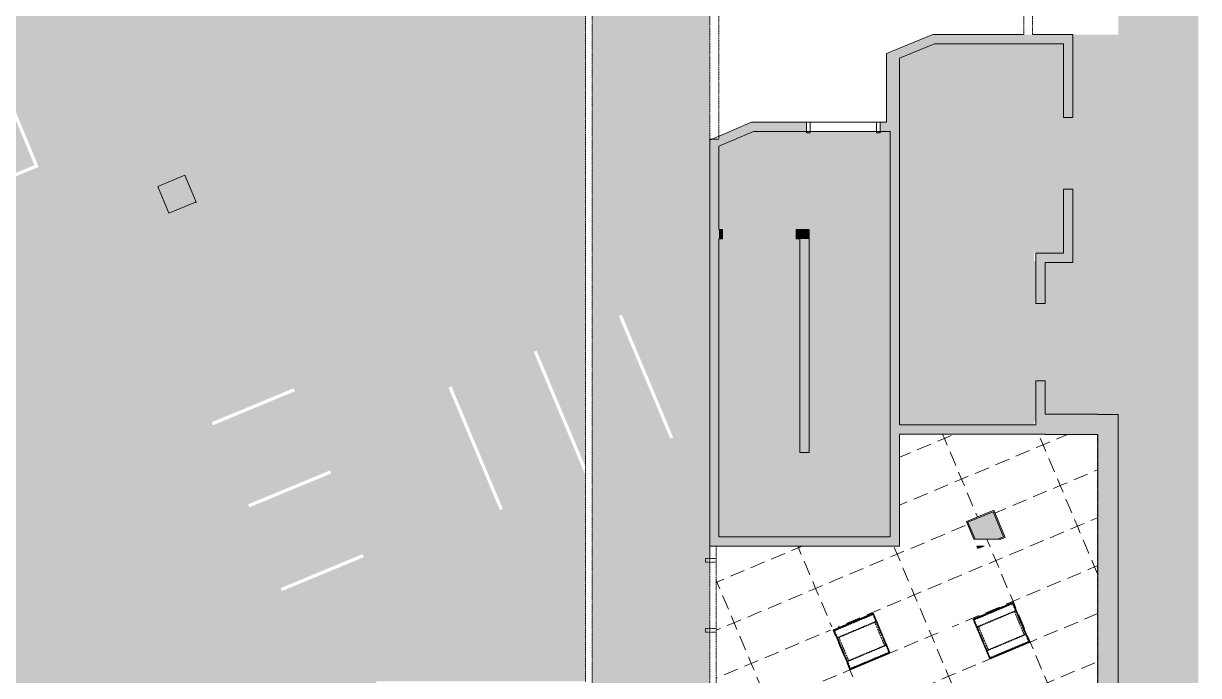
# Model space of a CAD drawing. Header units: inches. Extents: x 488 to 2071, y 800 to 2509.
# Drawn here: x 1433 to 2071, y 1514 to 1868 of the extents above; entities that cross this region are included whole.
import ezdxf

# ---------------------------------------------------------------- set-up
doc = ezdxf.new("R2010")
doc.units = ezdxf.units.IN
doc.header["$MEASUREMENT"] = 0
doc.linetypes.add('Demolished', pattern=[0.1875, 0.125, -0.0625])
for name, color, linetype, lineweight in [('A-CLNG', 13, 'Demolished', 9), ('A-CLNG-PATT', 13, 'Demolished', 9), ('A-DETL-GENF', 92, 'Continuous', 9), ('A-DOOR', 31, 'Demolished', 9), ('A-DOOR-FRAM', 31, 'Demolished', 20), ('A-WALL', 113, 'Demolished', 9), ('A-WALL-PATT', 111, 'Continuous', 13), ('E-LITE-EQPM', 33, 'Demolished', 9), ('I-WALL', 2, 'Demolished', 9)]:
    doc.layers.add(name, color=color, linetype=linetype, lineweight=lineweight)

# ---------------------------------------------------------------- blocks, each defined once
blk = doc.blocks.new('Single Flush - OTJ_SOLIDFLUSH_ALUM-5213334-Level 1 REFLECTED CEILING PLAN DEMOLITION')
at = {"layer": 'A-DOOR-FRAM', "color": 250}
for p, q in [((-20, 4), (-20, -1.75)), ((-20, 4), (-18, 4)), ((-18, 4), (-18, -1.75)), ((18.000004, 4), (18.000004, -1.75)), ((18.000004, 4), (20.000004, 4)), ((20.000004, 4), (20.000004, -1.75)), ((-20, -1.75), (-18, -1.75)), ((18.000004, -1.75), (20.000004, -1.75))]:
    blk.add_line(p, q, dxfattribs=at)
blk = doc.blocks.new('L-Recessed-Axis-Duo - 2 x 2-V30-Level 1 REFLECTED CEILING PLAN DEMOLITION')
at = {"layer": 'E-LITE-EQPM', "color": 7}
for p, q in [((-11.7, 11.7), (-11.7, -11.7)), ((11.7, 11.7), (-11.7, 11.7)), ((-11.37, 11.26), (-11.37, 11.27)), ((-11.37, 11.14), (-11.37, 11.26)), ((-11.37, 11.14), (11.38, 11.14)), ((11.32, 11.32), (-11.32, 11.32)), ((-11.32, 11.32), (-11.32, -11.32)), ((-11.32, 7.03), (11.32, 7.03)), ((-11.32, 7.02), (11.32, 7.02)), ((-11.32, 6.85), (11.32, 6.85)), ((-10.57, 6.87), (-10.57, -6.87)), ((10.57, -6.87), (10.57, 6.87)), ((11.32, -11.32), (11.32, 11.32)), ((11.38, 11.27), (11.38, 11.26)), ((11.38, 11.26), (11.38, 11.14)), ((11.7, -11.7), (11.7, 11.7)), ((-11.7, -11.7), (11.7, -11.7)), ((-11.37, -11.26), (-11.37, -11.14)), ((-11.37, -11.14), (11.38, -11.14)), ((-11.37, -11.27), (-11.37, -11.26)), ((11.32, -6.85), (-11.32, -6.85)), ((-11.32, -7.02), (11.32, -7.02)), ((-11.32, -7.03), (11.32, -7.03)), ((-11.32, -11.32), (11.32, -11.32)), ((11.38, -11.14), (11.38, -11.26)), ((11.38, -11.26), (11.38, -11.27))]:
    blk.add_line(p, q, dxfattribs=at)
for points, knots in [([(-11.64, 11.64), (-11.65, 11.65), (-11.65, 11.65), (-11.66, 11.66), (-11.67, 11.67), (-11.68, 11.68), (-11.68, 11.68), (-11.69, 11.69), (-11.69, 11.69), (-11.7, 11.7), (-11.7, 11.7), (-11.7, 11.7), (-11.7, 11.7)], [0, 0, 0, 0, 0.166667, 0.25, 0.333333, 0.416667, 0.5, 0.583333, 0.666667, 0.75, 0.833333, 1, 1, 1, 1]), ([(11.64, 11.64), (11.65, 11.65), (11.65, 11.65), (11.66, 11.66), (11.67, 11.67), (11.68, 11.68), (11.68, 11.68), (11.69, 11.69), (11.69, 11.69), (11.7, 11.7), (11.7, 11.7), (11.7, 11.7), (11.7, 11.7)], [0, 0, 0, 0, 0.166667, 0.25, 0.333333, 0.416667, 0.5, 0.583333, 0.666667, 0.75, 0.833333, 1, 1, 1, 1]), ([(-11.68, -11.68), (-11.68, -11.68), (-11.68, -11.68), (-11.67, -11.67), (-11.66, -11.66), (-11.65, -11.65), (-11.65, -11.65), (-11.64, -11.64)], [-0.5, -0.5, -0.5, -0.5, -0.4166667, -0.3333333, -0.25, -0.1666667, 0, 0, 0, 0]), ([(11.64, -11.64), (11.65, -11.65), (11.65, -11.65), (11.66, -11.66), (11.67, -11.67), (11.68, -11.68), (11.68, -11.68), (11.69, -11.69), (11.69, -11.69), (11.7, -11.7), (11.7, -11.7), (11.7, -11.7), (11.7, -11.7)], [0, 0, 0, 0, 0.166667, 0.25, 0.333333, 0.416667, 0.5, 0.583333, 0.666667, 0.75, 0.833333, 1, 1, 1, 1])]:
    blk.add_open_spline(points, degree=3, knots=knots, dxfattribs=at)
blk = doc.blocks.new('L-Recessed-Axis-Duo - 2 x 2-V31-Level 1 REFLECTED CEILING PLAN DEMOLITION')
at = {"layer": 'E-LITE-EQPM', "color": 7}
for p, q in [((-11.7, 11.7), (-11.7, -11.7)), ((11.7, 11.7), (-11.7, 11.7)), ((-11.37, 11.26), (-11.37, 11.27)), ((-11.37, 11.14), (-11.37, 11.26)), ((-11.37, 11.14), (11.38, 11.14)), ((11.32, 11.32), (-11.32, 11.32)), ((-11.32, 11.32), (-11.32, -11.32)), ((-11.32, 7.03), (11.32, 7.03)), ((-11.32, 7.02), (11.32, 7.02)), ((-11.32, 6.85), (11.32, 6.85)), ((-10.57, 6.87), (-10.57, -6.87)), ((10.57, -6.87), (10.57, 6.87)), ((11.32, -11.32), (11.32, 11.32)), ((11.38, 11.27), (11.38, 11.26)), ((11.38, 11.26), (11.38, 11.14)), ((11.7, -11.7), (11.7, 11.7)), ((-11.7, -11.7), (11.7, -11.7)), ((-11.37, -11.26), (-11.37, -11.14)), ((-11.37, -11.14), (11.38, -11.14)), ((-11.37, -11.27), (-11.37, -11.26)), ((11.32, -6.85), (-11.32, -6.85)), ((-11.32, -7.02), (11.32, -7.02)), ((-11.32, -7.03), (11.32, -7.03)), ((-11.32, -11.32), (11.32, -11.32)), ((11.38, -11.14), (11.38, -11.26)), ((11.38, -11.26), (11.38, -11.27))]:
    blk.add_line(p, q, dxfattribs=at)
for points, knots in [([(-11.64, 11.64), (-11.65, 11.65), (-11.65, 11.65), (-11.66, 11.66), (-11.67, 11.67), (-11.68, 11.68), (-11.68, 11.68), (-11.69, 11.69), (-11.69, 11.69), (-11.7, 11.7), (-11.7, 11.7), (-11.7, 11.7), (-11.7, 11.7)], [0, 0, 0, 0, 0.166667, 0.25, 0.333333, 0.416667, 0.5, 0.583333, 0.666667, 0.75, 0.833333, 1, 1, 1, 1]), ([(11.64, 11.64), (11.65, 11.65), (11.65, 11.65), (11.66, 11.66), (11.67, 11.67), (11.68, 11.68), (11.68, 11.68), (11.69, 11.69), (11.69, 11.69), (11.7, 11.7), (11.7, 11.7), (11.7, 11.7), (11.7, 11.7)], [0, 0, 0, 0, 0.166667, 0.25, 0.333333, 0.416667, 0.5, 0.583333, 0.666667, 0.75, 0.833333, 1, 1, 1, 1]), ([(-11.7, -11.7), (-11.7, -11.7), (-11.7, -11.7), (-11.7, -11.7), (-11.69, -11.69), (-11.69, -11.69), (-11.68, -11.68), (-11.68, -11.68), (-11.67, -11.67), (-11.66, -11.66), (-11.65, -11.65), (-11.65, -11.65), (-11.64, -11.64)], [-1, -1, -1, -1, -0.833333, -0.75, -0.666667, -0.583333, -0.5, -0.416667, -0.333333, -0.25, -0.166667, 0, 0, 0, 0]), ([(11.64, -11.64), (11.65, -11.65), (11.65, -11.65), (11.66, -11.66), (11.67, -11.67), (11.68, -11.68), (11.68, -11.68), (11.69, -11.69), (11.69, -11.69), (11.7, -11.7), (11.7, -11.7), (11.7, -11.7), (11.7, -11.7)], [0, 0, 0, 0, 0.166667, 0.25, 0.333333, 0.416667, 0.5, 0.583333, 0.666667, 0.75, 0.833333, 1, 1, 1, 1])]:
    blk.add_open_spline(points, degree=3, knots=knots, dxfattribs=at)
blk = doc.blocks.new('Single Flush - OTJ_SOLIDFLUSH_ALUM-5309654-Level 1 REFLECTED CEILING PLAN DEMOLITION')
at = {"layer": 'A-DOOR-FRAM', "color": 8, "linetype": 'Continuous'}
for p, q in [((-20, -3.25), (-20, 2.5)), ((-20, 2.5), (-18, 2.5)), ((-18, -3.25), (-18, 2.5)), ((18.000004, -3.25), (18.000004, 2.5)), ((18.000004, 2.5), (20.000004, 2.5)), ((20.000004, -3.25), (20.000004, 2.5)), ((-20, -3.25), (-18, -3.25)), ((18.000004, -3.25), (20.000004, -3.25))]:
    blk.add_line(p, q, dxfattribs=at)

msp = doc.modelspace()

# ---------------------------------------------------------------- hatches: boundary and pattern name
at = {"layer": 'A-CLNG-PATT', "lineweight": 13}
h = msp.add_hatch(dxfattribs=at)
h.set_pattern_fill('FP_5', color=10, style=0, pattern_type=2)
h.set_pattern_definition([(270, (1202.845, 2702.288), (-24, -48), [4, -4, 8, -4, -28]), (270, (1202.845, 2702.288), (-24, -48), [-20, 8, -4, 8, -4, -4]), (270, (1202.845, 2702.288), (-24, -48), [-44, 4, 0]), (180, (1202.845, 2702.29), (-24, 48), [4, -4, 8, -4, -4]), (180, (1202.845, 2702.29), (-24, 48), [-20, 4, 0])])
h.paths.add_polyline_path([(828.72, 815.59), (917.53, 1029.99), (950.56, 1015.69), (991.54, 1114.61), (958.28, 1128.39), (1125.9, 1533.05), (1197.85, 1561.22), (1204.62, 1544.88), (1255.67, 1566.03), (1248.9, 1582.38), (1275.64, 1593.45), (1277.94, 1587.91), (1256.13, 1578.88), (1302.12, 1467.84), (1377.13, 1436.77), (1377.19, 1436.93), (1381.81, 1435.01), (1342.66, 1340.49), (1468.57, 1288.57), (1612.76, 1349.28), (1612.98, 1348.76), (1649.84, 1364.28), (1649.62, 1364.8), (1733.21, 1400), (1760.05, 1400), (1760.05, 1399.25), (1800.05, 1399.25), (1800.05, 1400), (1805.3, 1400), (1805.3, 1903.6), (1941.35, 1961.79), (1975.76, 1961.79), (1975.76, 1962.29), (2015.35, 1962.29), (2015.35, 2149.54), (1808.91, 2149.54), (1761.58, 2168.94), (1772.16, 2143.4), (1770.55, 2142.73), (1759.3, 2169.88), (1493.64, 2278.83), (1369.54, 2278.83), (762.43, 2022.57), (757.23, 2018.9), (726.58, 1997.26), (726.62, 1997.19), (682.09, 1965.63), (683.44, 1966.21), (679.55, 1963.46), (685.03, 1950.22), (684.89, 1950.16), (700.2, 1913.21), (700.34, 1913.27), (844.26, 1565.81), (844.17, 1565.62), (844.62, 1564.54), (805.56, 1474.3), (999.5, 1393.97), (1030.42, 1468.63), (1029.33, 1469.08), (1025.12, 1458.92), (1025.06, 1458.92), (1023.82, 1455.93), (1011.58, 1461), (1017.03, 1474.17), (1004.89, 1479.19), (1010.8, 1494.6), (1039.97, 1482.53), (1002.73, 1392.63), (1002.91, 1392.56), (944.7, 1252.05), (906.8, 1267.68), (873.51, 1187.3), (910.44, 1171.31), (773.24, 838.57), (828.67, 815.62)], flags=0)
h.paths.add_polyline_path([(1507.99, 1389.41), (1438.21, 1389.41), (1438.21, 1425.91), (1515.71, 1425.91), (1515.71, 1389.41), (1512.21, 1389.41)], flags=0)
h.paths.add_polyline_path([(1509.32, 1392.91), (1512.21, 1392.91), (1512.21, 1422.41), (1441.71, 1422.41), (1441.71, 1392.91), (1503.46, 1392.91)], flags=0)
h.paths.add_polyline_path([(968.1, 1441.91), (966.49, 1442.6), (985.31, 1486.94), (986.92, 1486.25), (968.39, 1442.6)], flags=0)
h.paths.add_polyline_path([(1657.25, 1444.5), (1624.5, 1444.5), (1624.5, 1511), (1737.96, 1511), (1737.96, 1623.45), (1737.71, 1623.34), (1709.83, 1689.91), (1711.44, 1690.59), (1737.96, 1627.27), (1737.96, 1906.74), (1662.96, 1906.74), (1662.96, 1954.99), (1741.46, 1954.99), (1741.46, 1507.5), (1657.5, 1507.5), (1657.5, 1444.5)], flags=0)
h.paths.add_polyline_path([(1654, 1448), (1654, 1459.42), (1634.99, 1451.54), (1628, 1468.36), (1628, 1448), (1649.62, 1448)], flags=0)
h.paths.add_polyline_path([(915.41, 1464.05), (913.79, 1464.74), (932.62, 1509.08), (934.23, 1508.39), (919.73, 1474.23)], flags=0)
h.paths.add_polyline_path([(1654, 1468.36), (1654, 1507.5), (1628, 1507.5), (1628, 1474.63), (1647.98, 1482.9), (1653.98, 1468.41)], flags=0)
h.paths.add_polyline_path([(1031.76, 1471.86), (1035.4, 1480.64), (1012.78, 1489.99), (1009.38, 1481.12), (1030.42, 1472.41)], flags=0)
h.paths.add_polyline_path([(862.62, 1485.97), (861.01, 1486.65), (879.83, 1530.99), (881.44, 1530.31)], flags=0)
h.paths.add_polyline_path([(1573.22, 1560.04), (1572.55, 1561.66), (1617.06, 1580.09), (1617.73, 1578.47)], flags=0)
h.paths.add_polyline_path([(1691.46, 1604), (1663.59, 1670.57), (1665.2, 1671.25), (1693.08, 1604.68)], flags=0)
h.paths.add_polyline_path([(1555.49, 1605.48), (1554.82, 1607.1), (1599.32, 1625.53), (1599.99, 1623.91), (1555.52, 1605.49)], flags=0)
h.paths.add_polyline_path([(1013.33, 1627.15), (985.71, 1693.82), (987.33, 1694.49), (1014.94, 1627.82)], flags=0)
h.paths.add_polyline_path([(1198.7, 1635.71), (1192.78, 1650.03), (1196.23, 1651.46), (1195.08, 1654.24), (1207.32, 1659.31), (1208.47, 1656.53), (1211.71, 1657.87), (1217.64, 1643.56), (1199.04, 1635.85)], flags=0)
h.paths.add_polyline_path([(1049.61, 1642.18), (1021.99, 1708.85), (1023.61, 1709.52), (1051.22, 1642.85)], flags=0)
h.paths.add_polyline_path([(1783.9, 1642.81), (1756.02, 1709.37), (1757.63, 1710.05), (1785.51, 1643.48)], flags=0)
h.paths.add_polyline_path([(1535.81, 1650.12), (1535.14, 1651.73), (1579.64, 1670.17), (1580.31, 1668.55), (1536.14, 1650.25)], flags=0)
h.paths.add_polyline_path([(1085.89, 1657.2), (1058.27, 1723.88), (1059.89, 1724.55), (1087.5, 1657.87)], flags=0)
h.paths.add_polyline_path([(1176.82, 1680.44), (1117.21, 1824.35), (1194.6, 1856.41), (1254.21, 1712.5), (1182.34, 1682.73)], flags=0)
h.paths.add_polyline_path([(1177.76, 1682.73), (1251.92, 1713.45), (1193.65, 1854.12), (1119.49, 1823.41), (1165.43, 1712.5)], flags=0)
h.paths.add_polyline_path([(1352.76, 1753.72), (1293.15, 1897.63), (1381.63, 1934.28), (1441.24, 1790.37), (1381.63, 1765.68)], flags=0)
h.paths.add_polyline_path([(1353.7, 1756.01), (1438.95, 1791.32), (1380.68, 1932), (1295.43, 1896.69), (1352.76, 1758.29)], flags=0)
h.paths.add_polyline_path([(1511.89, 1765.23), (1505.85, 1779.81), (1520.63, 1785.93), (1526.75, 1771.15), (1526.51, 1771.05), (1526.42, 1771.25), (1520.63, 1768.85)], flags=0)
h.paths.add_polyline_path([(818.79, 1839.26), (807.48, 1850.57), (814.62, 1857.72), (820.52, 1860.16), (830.1, 1850.57), (819.23, 1839.7)], flags=0)
h.paths.add_polyline_path([(1666.46, 1910.24), (1737.96, 1910.24), (1737.96, 1951.49), (1666.46, 1951.49), (1666.46, 1913.66)], flags=0)
h.paths.add_polyline_path([(1073.33, 1947.19), (1071.99, 1950.43), (1071.54, 1950.24), (1066.76, 1961.78), (1081.54, 1967.9), (1086.32, 1956.36), (1086.04, 1956.25), (1087.38, 1953), (1073.48, 1947.25)], flags=0)
h.paths.add_polyline_path([(1838.63, 1978.03), (1811.01, 2044.71), (1812.63, 2045.38), (1840.25, 1978.7)], flags=0)
h.paths.add_polyline_path([(1883.06, 1996.64), (1855.44, 2063.32), (1857.06, 2063.99), (1884.68, 1997.31)], flags=0)
h.paths.add_polyline_path([(1941.35, 1997.53), (1908.3, 1997.53), (1908.3, 2061.6), (1900.77, 2079.78), (1902.38, 2080.45), (1908.3, 2066.17), (1908.3, 2117.53), (1968.3, 2117.53), (1968.3, 1997.53), (1950.3, 1997.53)], flags=0)
h.paths.add_polyline_path([(2003.47, 2001.74), (2002.43, 2001.87), (2001.47, 2002.27), (2000.64, 2002.91), (2000.01, 2003.74), (1999.61, 2004.7), (1999.47, 2005.74), (1999.64, 2006.86), (2000.01, 2007.74), (2000.64, 2008.57), (2001.47, 2009.2), (2002.47, 2009.61), (2003.47, 2009.74), (2004.51, 2009.6), (2005.47, 2009.2), (2006.33, 2008.52), (2006.93, 2007.74), (2007.33, 2006.77), (2007.47, 2005.74), (2007.33, 2004.7), (2006.93, 2003.74), (2006.3, 2002.91), (2005.47, 2002.27), (2004.51, 2001.87)], flags=0)
h.paths.add_polyline_path([(1663.74, 2014.99), (1663.74, 2018.49), (1739.74, 2018.49), (1739.74, 2094.7), (1743.24, 2094.7), (1743.24, 2014.99), (1674.9, 2014.99)], flags=0)
h.paths.add_polyline_path([(2002.47, 2049.74), (2001.43, 2049.87), (2000.47, 2050.27), (1999.64, 2050.91), (1999.01, 2051.74), (1998.61, 2052.7), (1998.47, 2053.74), (1998.61, 2054.77), (1999.01, 2055.74), (1999.64, 2056.57), (2000.47, 2057.2), (2001.43, 2057.6), (2002.47, 2057.74), (2003.51, 2057.6), (2004.47, 2057.2), (2005.3, 2056.57), (2005.93, 2055.74), (2006.33, 2054.77), (2006.47, 2053.74), (2006.33, 2052.7), (2005.93, 2051.74), (2005.3, 2050.91), (2004.47, 2050.27), (2003.47, 2049.87)], flags=0)
h.paths.add_polyline_path([(1359.92, 2066.94), (1356.42, 2066.94), (1356.42, 2151.62), (1316.17, 2151.62), (1316.17, 2175.12), (1359.92, 2175.12), (1359.92, 2098.4)], flags=0)
h.paths.add_polyline_path([(1383.89, 2074.95), (1377.77, 2089.73), (1392.55, 2095.86), (1398.67, 2081.07)], flags=0)
h.paths.add_polyline_path([(2002.47, 2098.29), (2001.43, 2098.42), (2000.47, 2098.82), (1999.64, 2099.46), (1999.01, 2100.29), (1998.61, 2101.25), (1998.47, 2102.29), (1998.61, 2103.32), (1999.01, 2104.29), (1999.64, 2105.12), (2000.47, 2105.75), (2001.43, 2106.15), (2002.47, 2106.29), (2003.51, 2106.15), (2004.47, 2105.75), (2005.3, 2105.12), (2005.93, 2104.29), (2006.33, 2103.32), (2006.47, 2102.29), (2006.33, 2101.25), (2005.93, 2100.29), (2005.3, 2099.46), (2004.47, 2098.82), (2003.34, 2098.4)], flags=0)
h.paths.add_polyline_path([(1344.75, 2155.12), (1356.42, 2155.12), (1356.42, 2171.62), (1319.67, 2171.62), (1319.67, 2155.12), (1336.17, 2155.12)], flags=0)
h = msp.add_hatch(dxfattribs=at)
h.set_pattern_fill('FP_10', color=10, style=0, pattern_type=2)
h.set_pattern_definition([(202.835, (1480.9, 1478.76), (-53.55195, 3.49126), [4, -4, 8, -4, -28]), (202.835, (1480.9, 1478.76), (-53.55195, 3.49126), [-20, 8, -4, 8, -4, -4]), (202.835, (1480.9, 1478.76), (-53.55195, 3.49126), [-44, 4, 0]), (112.835, (1480.9, 1478.76), (34.924, 40.7468), [4, -4, 8, -4, -4]), (112.835, (1480.9, 1478.76), (34.924, 40.7468), [-20, 4, 0])])
h.paths.add_polyline_path([(1584.15, 1089.05), (1595.06, 1099.59), (1606.28, 1109.8), (1617.78, 1119.69), (1629.56, 1129.25), (1641.61, 1138.46), (1653.92, 1147.32), (1666.48, 1155.82), (1679.28, 1163.96), (1692.31, 1171.72), (1705.56, 1179.11), (1719.02, 1186.11), (1732.67, 1192.73), (1744.85, 1198.2), (1743.76, 1200.84), (1728.73, 1194.37), (1655.81, 1363.61), (1466.46, 1283.88), (1548.31, 1133.26), (1559.85, 1121.72), (1554, 1115.86), (1583.99, 1089.19)], flags=0)
h.paths.add_polyline_path([(1582.96, 1165.16), (1581.92, 1165.29), (1580.96, 1165.69), (1580.13, 1166.33), (1579.49, 1167.16), (1579.09, 1168.12), (1578.96, 1169.16), (1579.09, 1170.19), (1579.49, 1171.16), (1580.13, 1171.99), (1580.96, 1172.62), (1581.92, 1173.02), (1582.96, 1173.16), (1583.99, 1173.02), (1584.96, 1172.62), (1585.79, 1171.99), (1586.42, 1171.16), (1586.82, 1170.19), (1586.96, 1169.16), (1586.82, 1168.12), (1586.42, 1167.16), (1585.79, 1166.33), (1584.96, 1165.69), (1583.99, 1165.29)], flags=0)
h.paths.add_polyline_path([(1557.84, 1173.22), (1548.76, 1194.79), (1592.44, 1213.18), (1601.53, 1191.62), (1557.96, 1173.27)], flags=0)
h.paths.add_polyline_path([(1730.55, 1198.97), (1742.42, 1204.08), (1739.96, 1210), (1756.13, 1216.7), (1761, 1204.95), (1858.94, 1245.51), (1857.5, 1249.08), (1868.61, 1253.59), (1833.49, 1339.98), (1836.74, 1341.3), (1873.17, 1251.67), (1862.06, 1247.15), (1862.2, 1246.86), (2002.84, 1305.12), (2002.84, 1321.27), (2015.8, 1321.27), (2015.8, 1474.97), (1964.48, 1474.97), (1964.48, 1456.81), (1832.71, 1456.81), (1832.71, 1474.97), (1808.8, 1474.97), (1808.8, 1410.03), (1821.67, 1378.35), (1818.43, 1377.04), (1808.8, 1400.73), (1808.8, 1396.5), (1733.92, 1396.5), (1659.04, 1364.97), (1729.75, 1200.84)], flags=0)
h.paths.add_polyline_path([(1672.05, 1202.16), (1671.01, 1202.29), (1670.05, 1202.69), (1669.22, 1203.33), (1668.58, 1204.16), (1668.18, 1205.12), (1668.05, 1206.16), (1668.18, 1207.19), (1668.58, 1208.16), (1669.22, 1208.99), (1670.05, 1209.62), (1671.01, 1210.02), (1672.05, 1210.16), (1673.08, 1210.02), (1674.05, 1209.62), (1674.9, 1208.96), (1675.51, 1208.16), (1675.91, 1207.19), (1676.05, 1206.16), (1675.91, 1205.12), (1675.51, 1204.16), (1674.88, 1203.33), (1674.05, 1202.69), (1673.08, 1202.29)], flags=0)
h.paths.add_polyline_path([(1645.83, 1210.27), (1636.75, 1231.84), (1680.44, 1250.24), (1689.52, 1228.67), (1645.96, 1210.33)], flags=0)
h.paths.add_polyline_path([(1553.96, 1233.16), (1552.92, 1233.29), (1551.96, 1233.69), (1551.13, 1234.33), (1550.49, 1235.16), (1550.09, 1236.12), (1549.96, 1237.16), (1550.09, 1238.19), (1550.49, 1239.16), (1551.24, 1240.07), (1551.96, 1240.62), (1552.92, 1241.02), (1553.96, 1241.16), (1554.99, 1241.02), (1555.96, 1240.62), (1556.79, 1239.99), (1557.42, 1239.16), (1557.82, 1238.19), (1557.96, 1237.16), (1557.82, 1236.12), (1557.42, 1235.16), (1556.79, 1234.33), (1555.96, 1233.69), (1554.99, 1233.29)], flags=0)
h.paths.add_polyline_path([(1529.9, 1239.57), (1520.82, 1261.14), (1564.5, 1279.54), (1573.58, 1257.97), (1530.02, 1239.63)], flags=0)
h.paths.add_polyline_path([(1735.06, 1248.31), (1725.98, 1269.88), (1769.69, 1288.24), (1778.75, 1266.71), (1736.71, 1249.01)], flags=0)
h.paths.add_polyline_path([(1779.15, 1267.3), (1778.74, 1268.26), (1770.06, 1288.87), (1813.75, 1307.27), (1822.83, 1285.7), (1779.21, 1267.33)], flags=0)
h.paths.add_polyline_path([(1641.96, 1269.16), (1640.92, 1269.29), (1639.96, 1269.69), (1639.13, 1270.33), (1638.49, 1271.16), (1638.09, 1272.12), (1637.96, 1273.16), (1638.09, 1274.19), (1638.49, 1275.16), (1639.13, 1275.99), (1639.97, 1276.63), (1640.92, 1277.02), (1641.96, 1277.16), (1642.99, 1277.02), (1643.96, 1276.62), (1644.79, 1275.99), (1645.42, 1275.16), (1645.82, 1274.19), (1645.96, 1273.16), (1645.82, 1272.12), (1645.42, 1271.16), (1644.79, 1270.33), (1643.96, 1269.69), (1642.99, 1269.29)], flags=0)
h.paths.add_polyline_path([(1617.89, 1276.63), (1608.81, 1298.2), (1652.5, 1316.59), (1661.58, 1295.02), (1618.1, 1276.72)], flags=0)
h.paths.add_polyline_path([(1536.96, 1278.16), (1535.92, 1278.29), (1534.96, 1278.69), (1534.13, 1279.33), (1533.49, 1280.16), (1533.09, 1281.12), (1532.96, 1282.16), (1533.09, 1283.19), (1533.49, 1284.16), (1534.13, 1284.99), (1534.96, 1285.62), (1535.92, 1286.02), (1536.96, 1286.16), (1537.99, 1286.02), (1538.96, 1285.62), (1539.79, 1284.99), (1540.42, 1284.16), (1540.82, 1283.19), (1540.96, 1282.16), (1540.82, 1281.12), (1540.38, 1280.1), (1539.79, 1279.33), (1538.9, 1278.67), (1537.99, 1278.29)], flags=0)
h.paths.add_polyline_path([(1876.9, 1281.29), (1867.82, 1302.86), (1911.52, 1321.22), (1920.59, 1299.69), (1878.89, 1282.13)], flags=0)
h.paths.add_polyline_path([(1920.59, 1299.69), (1920.59, 1299.69), (1920.78, 1299.7)], flags=0)
h.paths.add_polyline_path([(1920.95, 1299.84), (1911.87, 1321.41), (1955.56, 1339.81), (1964.64, 1318.24), (1922.16, 1300.35)], flags=0)
h.paths.add_polyline_path([(1707.51, 1313.75), (1698.43, 1335.32), (1742.13, 1353.67), (1751.2, 1332.14), (1707.9, 1313.91)], flags=0)
h.paths.add_polyline_path([(1623.96, 1314.16), (1622.92, 1314.29), (1621.96, 1314.69), (1621.13, 1315.33), (1620.49, 1316.16), (1620.09, 1317.12), (1619.96, 1318.16), (1620.09, 1319.19), (1620.49, 1320.16), (1621.13, 1320.99), (1621.96, 1321.62), (1622.92, 1322.02), (1623.96, 1322.16), (1624.99, 1322.02), (1625.96, 1321.62), (1626.79, 1320.99), (1627.42, 1320.16), (1627.82, 1319.19), (1627.96, 1318.16), (1627.82, 1317.12), (1627.42, 1316.16), (1626.79, 1315.33), (1625.96, 1314.69), (1624.99, 1314.29)], flags=0)
h.paths.add_polyline_path([(1964.64, 1318.24), (1964.64, 1318.24), (1964.64, 1318.24)], flags=0)
h.paths.add_polyline_path([(1751.59, 1332.74), (1750.98, 1334.2), (1742.51, 1354.31), (1786.2, 1372.7), (1795.28, 1351.14), (1752.17, 1332.98)], flags=0)
h.paths.add_polyline_path([(1848.38, 1347.41), (1839.3, 1368.97), (1882.99, 1387.37), (1892.07, 1365.8), (1849.14, 1347.73)], flags=0)
h.paths.add_polyline_path([(1937.43, 1384.9), (1928.35, 1406.47), (1972.04, 1424.87), (1981.12, 1403.3), (1940.7, 1386.28)], flags=0)
h.paths.add_polyline_path([(1875.22, 1410.6), (1866.14, 1432.17), (1909.82, 1450.57), (1918.9, 1429), (1878.47, 1411.97)], flags=0)
h.paths.add_polyline_path([(1897.43, 1458.56), (1962.73, 1458.56), (1962.73, 1474.97), (1834.46, 1474.97), (1834.46, 1458.56), (1872.7, 1458.56)], flags=0)
h.paths.add_polyline_path([(2015.8, 1478.47), (2015.8, 1645.02), (1987.3, 1645.02), (1987.3, 1645.27), (1908.3, 1645.27), (1908.3, 1584.46), (1808.8, 1584.45), (1808.8, 1478.47), (1832.71, 1478.47), (1832.71, 1540.58), (1876.5, 1540.58), (1894.04, 1547.97), (1897.15, 1540.58), (1950, 1540.58), (1948.24, 1544.75), (1969.81, 1553.83), (1978.89, 1532.26), (1964.48, 1526.19), (1964.48, 1478.47), (1988.3, 1478.47)], flags=0)
h.paths.add_polyline_path([(1962.73, 1478.47), (1962.73, 1525.46), (1957.32, 1523.18), (1950.73, 1538.83), (1897.89, 1538.83), (1903.12, 1526.4), (1881.56, 1517.32), (1872.5, 1538.83), (1834.46, 1538.83), (1834.46, 1478.47), (1961.06, 1478.47)], flags=0)
h.paths.add_polyline_path([(1950.75, 1583.06), (1950.16, 1584.47), (1954.12, 1584.46), (1951.08, 1583.2)], flags=0)
h.paths.add_polyline_path([(1961.59, 1588.22), (1948.61, 1588.22), (1944.63, 1597.84), (1959.41, 1603.96), (1965.53, 1589.18), (1963.22, 1588.22)], flags=0)
at = {"layer": 'A-DETL-GENF'}
msp.add_hatch(color=9, dxfattribs=at).paths.add_polyline_path([(2070.51, 1388.04), (2070.51, 2217.29), (2026.97, 2217.29), (2026.97, 1862.29), (2002.3, 1862.29), (2002.3, 1817.26), (1999.3, 1817.26), (1999.3, 1778.26), (2002.3, 1778.26), (2002.3, 1738.51), (1987.3, 1738.51), (1987.3, 1716.24), (1982.3, 1716.24), (1982.3, 1739.29), (1981.3, 1739.29), (1981.3, 1652.29), (1982.3, 1652.29), (1982.3, 1674.24), (1987.3, 1674.24), (1987.3, 1656.02), (2026.97, 1656.01), (2026.97, 1388.04)], flags=0)
h = msp.add_hatch(color=9, dxfattribs=at)
h.paths.add_polyline_path([(1832.71, 1589.46), (1903.3, 1589.46), (1903.3, 1809.65), (1829.08, 1809.65), (1810.3, 1801.67), (1810.3, 1756.31), (1812.3, 1756.31), (1812.3, 1751.31), (1810.3, 1751.31), (1810.3, 1589.46)], flags=0)
h.paths.add_polyline_path([(1854.3, 1635.31), (1854.3, 1751.31), (1852.3, 1751.31), (1852.3, 1756.31), (1859.3, 1756.31), (1859.3, 1635.31)], flags=0)
h.paths.add_polyline_path([(1969.81, 1650.27), (1981.3, 1650.27), (1981.3, 1743.77), (1997.3, 1743.77), (1997.3, 1778.26), (1999.3, 1778.26), (1999.3, 1817.26), (1997.3, 1817.26), (1997.3, 1857.29), (1927.29, 1857.29), (1908.3, 1849.42), (1908.3, 1650.27)], flags=0)
at = {"layer": 'A-WALL', "linetype": 'Continuous'}
msp.add_hatch(color=250, dxfattribs=at).paths.add_polyline_path([(1511.89, 1765.23), (1526.42, 1771.25), (1526.51, 1771.05), (1526.75, 1771.15), (1520.63, 1785.93), (1505.85, 1779.81), (1509.39, 1771.25)], flags=0)
h = msp.add_hatch(color=250, dxfattribs=at)
h.paths.add_polyline_path([(1951.08, 1583.88), (1952.52, 1584.47), (1950.84, 1584.46)], flags=0)
h.paths.add_polyline_path([(1961.59, 1588.22), (1964.71, 1589.52), (1959.07, 1603.14), (1945.44, 1597.5), (1949.29, 1588.22), (1959.07, 1588.22)], flags=0)
at = {"layer": 'A-WALL-PATT', "lineweight": 9}
for points in [[(1908.3, 1849.42), (1939.36, 1862.29), (1926.3, 1862.29), (1908.3, 1854.83), (1908.3, 1851.93)], [(1997.3, 1857.29), (2002.3, 1857.29), (2002.3, 1862.29), (1939.36, 1862.29), (1927.29, 1857.29)], [(2002.3, 1817.26), (2002.3, 1857.29), (1997.3, 1857.29), (1997.3, 1817.26)], [(1908.3, 1814.65), (1908.3, 1854.83), (1901.3, 1851.93), (1901.3, 1814.65), (1903.3, 1814.65)], [(1808.83, 1584.45), (1810.3, 1584.46), (1810.3, 1805.45), (1806.39, 1805.45), (1805.3, 1804.98), (1805.3, 1584.45), (1808.81, 1584.45)], [(1810.3, 1801.67), (1829.08, 1809.65), (1816.29, 1809.65), (1810.3, 1807.1), (1810.3, 1804.98)], [(1903.3, 1589.46), (1908.3, 1589.46), (1908.3, 1809.65), (1903.3, 1809.65), (1903.3, 1645.27)], [(2002.3, 1738.51), (2002.3, 1778.26), (1997.3, 1778.26), (1997.3, 1738.51)], [(1810.81, 1751.31), (1812.3, 1751.31), (1812.3, 1756.31), (1810.3, 1756.31), (1810.3, 1751.31)], [(1852.3, 1751.31), (1859.3, 1751.31), (1859.3, 1756.31), (1852.3, 1756.31)], [(1854.3, 1635.31), (1859.3, 1635.31), (1859.3, 1751.31), (1854.3, 1751.31), (1854.3, 1642.81)], [(1982.3, 1738.51), (1997.3, 1738.51), (1997.3, 1743.51), (1982.3, 1743.51)], [(1987.3, 1716.24), (1987.3, 1738.51), (1982.3, 1738.51), (1982.3, 1716.24)], [(1987.3, 1645.27), (1987.3, 1674.24), (1982.3, 1674.24), (1982.3, 1645.27)], [(2015.72, 1645.02), (2015.97, 1645.02), (2015.97, 1656.02), (1987.3, 1656.02), (1987.3, 1645.02), (2015.67, 1645.02)], [(2015.97, 1310.49), (2026.97, 1315.04), (2026.97, 1656.01), (2015.97, 1656.01), (2015.97, 1315.04)], [(1982.3, 1645.27), (1982.3, 1650.27), (1908.3, 1650.27), (1908.3, 1645.27), (1978.89, 1645.27)], [(1908.3, 1584.46), (1908.3, 1589.46), (1810.3, 1589.46), (1810.3, 1584.46), (1907.89, 1584.46)]]:
    msp.add_hatch(color=7, dxfattribs=at).paths.add_polyline_path(points, flags=0)
h = msp.add_hatch(color=7, dxfattribs=at)
h.paths.add_polyline_path([(1897.8, 1809.65), (1908.3, 1809.65), (1908.3, 1814.65), (1897.8, 1814.65)], flags=0)
h.paths.add_polyline_path([(1817.96, 1809.65), (1857.8, 1809.65), (1857.8, 1814.65), (1828.07, 1814.65), (1816.29, 1809.65)], flags=0)
at = {"layer": 'A-WALL-PATT'}
for points in [[(1961.59, 1588.22), (1963.22, 1588.22), (1965.53, 1589.18), (1959.41, 1603.96), (1944.63, 1597.84), (1948.61, 1588.22), (1949.29, 1588.22), (1945.44, 1597.5), (1959.07, 1603.14), (1964.71, 1589.52), (1963.89, 1589.18)], [(1950.75, 1583.06), (1954.16, 1584.47), (1952.48, 1584.46), (1951.08, 1583.88), (1950.84, 1584.47), (1950.17, 1584.46)]]:
    msp.add_hatch(color=250, dxfattribs=at).paths.add_polyline_path(points, flags=0)

# ---------------------------------------------------------------- linework, layer by layer
at = {"layer": 'A-CLNG', "color": 7}
for p, q in [((2015.8, 1645.02), (2015.8, 1478.47)), ((1805.3, 1577.75), (1805.3, 1537.75)), ((1808.8, 1537.75), (1808.8, 1577.75)), ((1969.81, 1553.83), (1948.24, 1544.75)), ((1978.89, 1532.26), (1969.81, 1553.83)), ((1894.04, 1547.97), (1872.47, 1538.88)), ((1903.12, 1526.4), (1894.04, 1547.97)), ((1948.24, 1544.75), (1957.32, 1523.18)), ((1872.47, 1538.88), (1881.56, 1517.32)), ((1957.32, 1523.18), (1978.89, 1532.26)), ((1881.56, 1517.32), (1903.12, 1526.4))]:
    msp.add_line(p, q, dxfattribs=at)
at = {"layer": 'A-WALL', "color": 250, "lineweight": 20}
for p, q in [((1975.76, 1862.29), (1975.76, 1874.29)), ((1980.39, 1874.29), (1980.39, 1862.29))]:
    msp.add_line(p, q, dxfattribs=at)
at = {"layer": 'A-WALL', "color": 8, "linetype": 'Continuous', "lineweight": 20}
for p, q in [((1901.3, 1851.93), (1908.3, 1854.83)), ((1901.3, 1814.65), (1901.3, 1851.93)), ((1908.3, 1849.42), (1908.3, 1814.65)), ((1505.85, 1779.81), (1520.63, 1785.93)), ((1520.63, 1785.93), (1526.75, 1771.15)), ((1511.89, 1765.23), (1505.85, 1779.81)), ((1526.42, 1771.25), (1511.89, 1765.23)), ((1526.51, 1771.05), (1526.42, 1771.25)), ((1526.75, 1771.15), (1526.51, 1771.05)), ((1987.3, 1656.02), (2015.97, 1656.02)), ((2015.97, 1656.01), (2026.97, 1656.01)), ((2026.97, 1656.01), (2026.97, 1303.14)), ((1987.3, 1645.02), (1987.3, 1645.27)), ((2015.97, 1645.02), (1987.3, 1645.02)), ((2015.97, 1478.47), (2015.97, 1645.02)), ((1944.63, 1597.84), (1959.41, 1603.96)), ((1959.41, 1603.96), (1965.53, 1589.18)), ((1948.61, 1588.22), (1944.63, 1597.84)), ((1963.22, 1588.22), (1948.61, 1588.22)), ((1965.53, 1589.18), (1963.22, 1588.22)), ((1950.75, 1583.06), (1950.16, 1584.47)), ((1950.16, 1584.47), (1954.16, 1584.47)), ((1954.16, 1584.47), (1950.75, 1583.06))]:
    msp.add_line(p, q, dxfattribs=at)
at = {"layer": 'A-WALL', "color": 10, "lineweight": 13}
msp.add_line((1805.3, 1804.98), (1805.3, 1805.45), dxfattribs=at)
at = {"layer": 'A-WALL', "color": 55, "linetype": 'Continuous', "lineweight": 13}
for p, q in [((1945.44, 1597.5), (1959.07, 1603.14)), ((1959.07, 1603.14), (1964.71, 1589.52)), ((1949.29, 1588.22), (1945.44, 1597.5)), ((1964.71, 1589.52), (1961.59, 1588.22)), ((1951.08, 1583.88), (1950.84, 1584.47)), ((1952.52, 1584.47), (1951.08, 1583.88))]:
    msp.add_line(p, q, dxfattribs=at)
at = {"layer": 'I-WALL', "color": 250, "lineweight": 20}
for p, q in [((1741.46, 1954.99), (1741.46, 1507.5)), ((1737.96, 1511), (1737.96, 1906.74)), ((1805.3, 1805.45), (1805.3, 1903.6)), ((1810.3, 1901.93), (1810.3, 1805.45)), ((1805.3, 1584.45), (1808.8, 1584.45)), ((1808.8, 1584.45), (1808.8, 1577.75)), ((1808.8, 1577.75), (1805.3, 1577.75)), ((1805.3, 1479.02), (1805.3, 1537.75)), ((1805.3, 1537.75), (1808.8, 1537.75)), ((1808.8, 1537.75), (1808.8, 1479.02))]:
    msp.add_line(p, q, dxfattribs=at)
at = {"layer": 'I-WALL', "color": 8, "linetype": 'Continuous', "lineweight": 20}
for p, q in [((1908.3, 1854.83), (1926.3, 1862.29)), ((1926.3, 1862.29), (1975.76, 1862.29)), ((1980.39, 1862.29), (2002.3, 1862.29)), ((2002.3, 1862.29), (2002.3, 1817.26)), ((1927.29, 1857.29), (1908.3, 1849.42)), ((1997.3, 1857.29), (1927.29, 1857.29)), ((1997.3, 1817.26), (1997.3, 1857.29)), ((2002.3, 1817.26), (1997.3, 1817.26)), ((1805.3, 1804.98), (1828.07, 1814.65)), ((1828.07, 1814.65), (1857.8, 1814.65)), ((1857.8, 1814.65), (1857.8, 1809.65)), ((1897.8, 1809.65), (1897.8, 1814.65)), ((1897.8, 1814.65), (1901.3, 1814.65)), ((1908.3, 1814.65), (1908.3, 1650.27)), ((1805.3, 1805.45), (1810.3, 1805.45)), ((1805.3, 1577.75), (1805.3, 1804.98)), ((1829.08, 1809.65), (1810.3, 1801.67)), ((1857.8, 1809.65), (1829.08, 1809.65)), ((1903.3, 1809.65), (1897.8, 1809.65)), ((1903.3, 1589.46), (1903.3, 1809.65)), ((1810.3, 1801.67), (1810.3, 1756.31)), ((1997.3, 1743.51), (1997.3, 1778.26)), ((1997.3, 1778.26), (2002.3, 1778.26)), ((2002.3, 1778.26), (2002.3, 1738.51)), ((1810.3, 1756.31), (1812.3, 1756.31)), ((1812.3, 1756.31), (1812.3, 1751.31)), ((1852.3, 1751.31), (1852.3, 1756.31)), ((1852.3, 1756.31), (1859.3, 1756.31)), ((1859.3, 1756.31), (1859.3, 1635.31)), ((1810.3, 1751.31), (1810.3, 1589.46)), ((1812.3, 1751.31), (1810.3, 1751.31)), ((1854.3, 1751.31), (1852.3, 1751.31)), ((1854.3, 1635.31), (1854.3, 1751.31)), ((1982.3, 1743.51), (1997.3, 1743.51)), ((1982.3, 1716.24), (1982.3, 1743.51)), ((2002.3, 1738.51), (1987.3, 1738.51)), ((1987.3, 1738.51), (1987.3, 1716.24)), ((1987.3, 1716.24), (1982.3, 1716.24)), ((1982.3, 1650.27), (1982.3, 1674.24)), ((1982.3, 1674.24), (1987.3, 1674.24)), ((1987.3, 1674.24), (1987.3, 1656.02)), ((1908.3, 1650.27), (1982.3, 1650.27)), ((1908.3, 1645.27), (1908.3, 1584.46)), ((1987.3, 1645.27), (1908.3, 1645.27)), ((1859.3, 1635.31), (1854.3, 1635.31)), ((1810.3, 1589.46), (1903.3, 1589.46)), ((1810.3, 1584.45), (1805.3, 1584.45)), ((1810.3, 1584.46), (1810.3, 1584.45)), ((1908.3, 1584.46), (1810.3, 1584.46))]:
    msp.add_line(p, q, dxfattribs=at)
at = {"layer": 'I-WALL', "linetype": 'Continuous'}
for p, q in [((1897.8, 1814.65), (1857.8, 1814.65)), ((1805.3, 1804.98), (1805.3, 1805.45)), ((1857.8, 1809.65), (1897.8, 1809.65))]:
    msp.add_line(p, q, dxfattribs=at)

# ---------------------------------------------------------------- block references
at = {"layer": 'A-DOOR', "linetype": 'Continuous', "lineweight": 13}
msp.add_blockref('Single Flush - OTJ_SOLIDFLUSH_ALUM-5309654-Level 1 REFLECTED CEILING PLAN DEMOLITION', (1877.8, 1812.15), dxfattribs=at)
at = {"layer": 'A-DOOR', "color": 7, "rotation": 90}
msp.add_blockref('Single Flush - OTJ_SOLIDFLUSH_ALUM-5213334-Level 1 REFLECTED CEILING PLAN DEMOLITION', (1807.05, 1557.75), dxfattribs=at)
at = {"layer": 'E-LITE-EQPM', "color": 7, "extrusion": (0, 0, -1), "rotation": 157.165032981107}
for name, p in [('L-Recessed-Axis-Duo - 2 x 2-V31-Level 1 REFLECTED CEILING PLAN DEMOLITION', (-1963.57, 1538.5)), ('L-Recessed-Axis-Duo - 2 x 2-V30-Level 1 REFLECTED CEILING PLAN DEMOLITION', (-1887.8, 1532.64))]:
    msp.add_blockref(name, p, dxfattribs=at)

doc.saveas('drawing.dxf')
